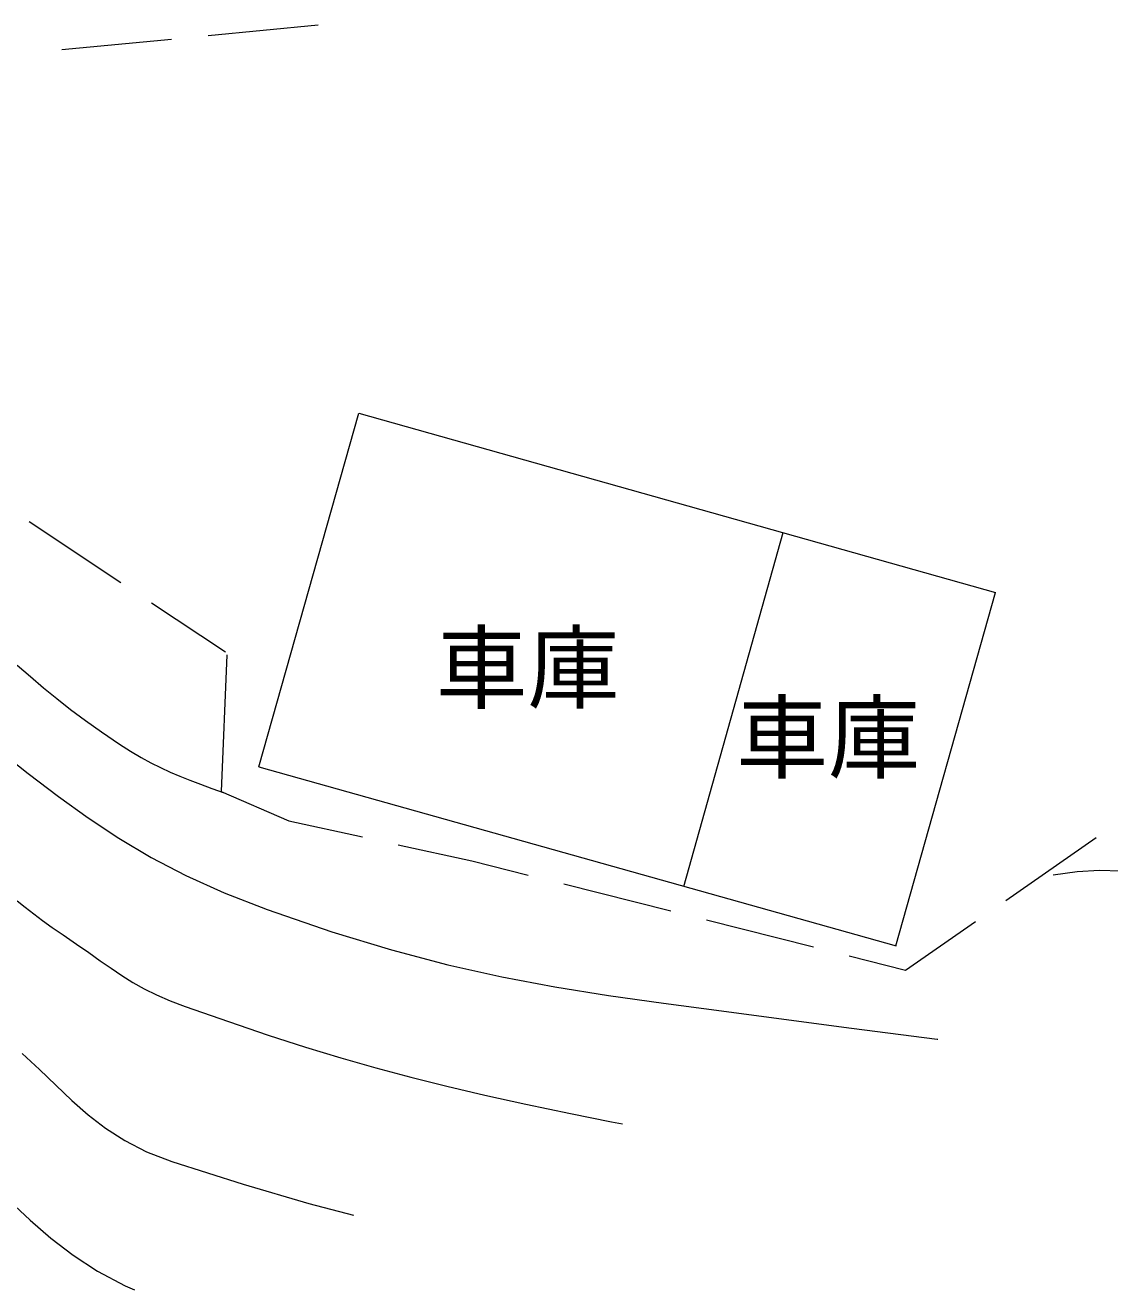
# Model space of a CAD drawing. Units: millimetres, scale not verified. Extents: x 40000 to 680000, y 20000 to 380000.
# Drawn here: x 423406 to 438156, y 241644 to 258847 of the extents above; entities that cross this region are included whole.
import ezdxf
from ezdxf.enums import TextEntityAlignment as Align

# ---------------------------------------------------------------- set-up
doc = ezdxf.new("R2010")
doc.units = ezdxf.units.MM
doc.header["$LTSCALE"] = 1000
doc.layers.add('M-BGD', color=7, linetype='Continuous', lineweight=13)
doc.styles.add('ＭＳ ゴシック', font='')
doc.styles.get('ＭＳ ゴシック').set_extended_font_data('MS Gothic')

msp = doc.modelspace()

# ---------------------------------------------------------------- linework, layer by layer
at = {"layer": 'M-BGD'}
for p, q in [((427387, 258847), (425894, 258703)), ((425396, 258655), (423903, 258512)), ((426583, 248757), (427941, 253572)), ((427941, 253571), (436604, 251131)), ((423456, 252098), (424704, 251267)), ((432361, 247131), (433714, 251948)), ((435248, 246321), (436604, 251131)), ((425121, 250990), (426127, 250321)), ((423293, 250141), (423475, 249985)), ((426149, 250284), (426072, 248424)), ((423475, 249985), (423653, 249835)), ((423653, 249835), (423834, 249687)), ((423834, 249687), (424022, 249539)), ((424022, 249539), (424223, 249388)), ((424223, 249388), (424442, 249232)), ((424442, 249232), (424686, 249067)), ((423019, 249003), (423445, 248668)), ((424686, 249067), (424838, 248971)), ((424838, 248971), (424980, 248886)), ((424980, 248886), (425114, 248813)), ((425114, 248813), (425245, 248747)), ((426583, 248757), (435249, 246321)), ((423445, 248668), (423855, 248355)), ((425245, 248747), (425374, 248687)), ((425374, 248687), (425506, 248632)), ((425506, 248632), (425642, 248577)), ((425642, 248577), (425787, 248522)), ((425787, 248522), (425942, 248465)), ((425942, 248465), (426111, 248402)), ((426072, 248424), (426989, 248023)), ((423855, 248355), (424261, 248062)), ((424261, 248062), (424677, 247786)), ((426989, 248023), (427990, 247805)), ((424677, 247786), (425116, 247526)), ((436742, 246941), (437973, 247797)), ((428478, 247698), (429479, 247480)), ((425116, 247526), (425590, 247278)), ((429479, 247480), (430247, 247286)), ((425590, 247278), (426112, 247042)), ((437385, 247287), (437715, 247335)), ((437715, 247335), (438019, 247352)), ((438019, 247352), (438302, 247342)), ((426112, 247042), (426695, 246815)), ((430732, 247164), (432186, 246797)), ((423297, 246937), (423406, 246848)), ((423406, 246848), (423520, 246759)), ((423520, 246759), (423641, 246668)), ((426695, 246815), (427573, 246514)), ((423641, 246668), (423773, 246573)), ((423773, 246573), (423920, 246472)), ((432671, 246675), (434125, 246308)), ((435378, 245992), (436331, 246655)), ((423920, 246472), (424102, 246347)), ((424102, 246347), (424268, 246230)), ((427573, 246514), (428385, 246267)), ((424268, 246230), (424423, 246120)), ((428385, 246267), (429151, 246066)), ((434610, 246186), (435378, 245992)), ((424423, 246120), (424572, 246017)), ((424572, 246017), (424718, 245919)), ((429151, 246066), (429886, 245901)), ((424718, 245919), (424866, 245826)), ((429886, 245901), (430609, 245764)), ((424866, 245826), (425023, 245738)), ((425023, 245738), (425190, 245654)), ((430609, 245764), (431337, 245647)), ((425190, 245654), (425375, 245574)), ((425375, 245574), (425581, 245496)), ((425581, 245496), (426169, 245291)), ((431337, 245647), (432087, 245541)), ((432087, 245541), (432877, 245437)), ((432877, 245437), (433724, 245327)), ((433724, 245327), (434645, 245202)), ((426169, 245291), (426710, 245109)), ((434645, 245202), (435808, 245053)), ((426710, 245109), (427216, 244946)), ((435808, 245053), (435820, 245051)), ((423363, 244857), (423599, 244639)), ((427216, 244946), (427699, 244798)), ((423599, 244639), (423821, 244425)), ((427699, 244798), (428173, 244662)), ((428173, 244662), (428648, 244535)), ((428648, 244535), (429139, 244412)), ((423821, 244425), (424038, 244220)), ((429139, 244412), (429656, 244291)), ((429656, 244291), (430213, 244169)), ((424038, 244220), (424260, 244025)), ((430213, 244169), (430823, 244040)), ((424260, 244025), (424498, 243842)), ((430823, 244040), (431380, 243930)), ((424498, 243842), (424760, 243674)), ((431380, 243930), (431529, 243903)), ((424760, 243674), (425056, 243522)), ((425056, 243522), (425397, 243390)), ((425397, 243390), (426367, 243079)), ((426367, 243079), (427262, 242818)), ((423193, 242847), (423470, 242591)), ((427262, 242818), (427872, 242658)), ((423470, 242591), (423754, 242345)), ((423754, 242345), (424056, 242113)), ((424056, 242113), (424388, 241897)), ((424388, 241897), (424762, 241697)), ((424762, 241697), (424891, 241644))]:
    msp.add_line(p, q, dxfattribs=at)

# ---------------------------------------------------------------- texts
at = {"layer": 'M-BGD', "style": 'ＭＳ ゴシック'}
for p in [(430237, 250107), (434326, 249157)]:
    msp.add_text('車庫', height=916.4, dxfattribs=at).set_placement(p, align=Align.MIDDLE_CENTER)

doc.saveas('drawing.dxf')
